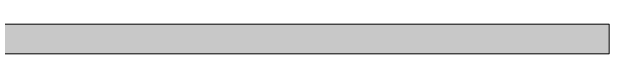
# Model space of a CAD drawing. Extents: x 885 to 2021, y 330 to 1122.
# Drawn here: x 1920.09 to 1928.13, y 633.77 to 634.17 of the extents above; entities that cross this region are included whole.
import ezdxf

# ---------------------------------------------------------------- set-up
doc = ezdxf.new("R2010")
doc.units = 0
doc.layers.add('P11_Plankopf_Ausführung_AF_4_800 Plankopf', color=7, linetype='Continuous', lineweight=25)

msp = doc.modelspace()

# ---------------------------------------------------------------- linework, layer by layer
at = {"layer": 'P11_Plankopf_Ausführung_AF_4_800 Plankopf', "color": 0, "linetype": 'Continuous', "lineweight": 13, "ltscale": 16.9}
for p, q in [((1928.1334, 634.1697), (1730.1334, 634.1697)), ((1928.1334, 633.7697), (1928.1334, 634.1697)), ((1730.1334, 633.7697), (1928.1334, 633.7697))]:
    msp.add_line(p, q, dxfattribs=at)
at = {"layer": 'P11_Plankopf_Ausführung_AF_4_800 Plankopf', "color": 0, "linetype": 'Continuous', "lineweight": 0, "ltscale": 0.0169}
for points in [[(1730.1334, 633.7697), (1928.1334, 633.7697), (1730.1334, 634.1697)], [(1928.1334, 633.7697), (1928.1334, 634.1697), (1730.1334, 634.1697)]]:
    msp.add_solid(points, dxfattribs=at)

doc.saveas('drawing.dxf')
